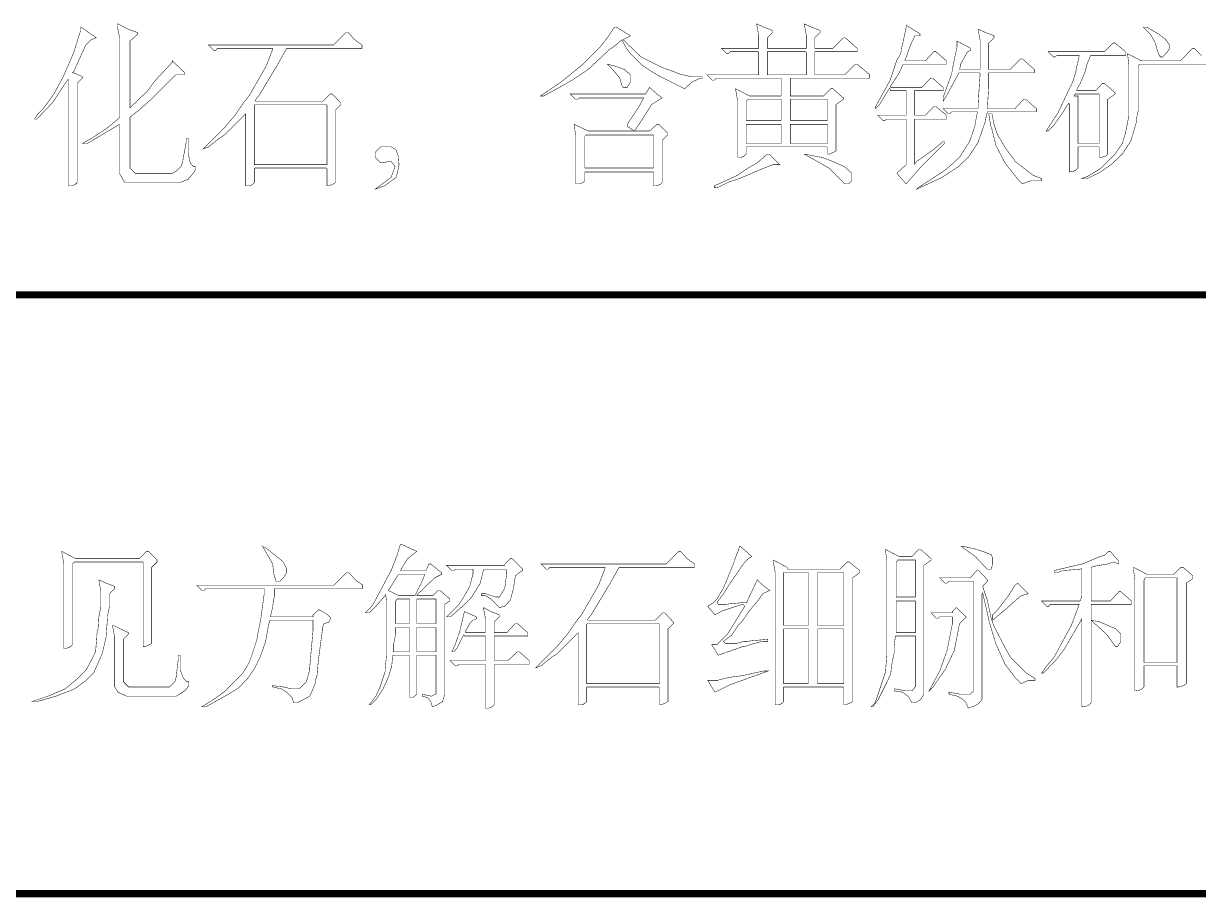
# Model space of a CAD drawing. Extents: x 94 to 452, y -72 to 1042.
# Drawn here: x 258.7 to 283.1, y 164.21 to 182.35 of the extents above; entities that cross this region are included whole.
import ezdxf

# ---------------------------------------------------------------- set-up
doc = ezdxf.new("R2010")
doc.units = 0
doc.header["$MEASUREMENT"] = 0
doc.layers.add('TREE_LAYER', color=7, linetype='Continuous')

msp = doc.modelspace()

# ---------------------------------------------------------------- linework, layer by layer
at = {"layer": 'TREE_LAYER'}
for points, const_width, elevation in [([(259.899534, 182.277569), (259.885809, 182.277569), (259.885809, 182.195216), (259.748554, 181.756), (259.528946, 181.248157), (259.336789, 180.891294), (259.117181, 180.589334), (259.007378, 180.47953), (258.93875, 180.383451), (258.93875, 180.369726), (258.979927, 180.369726), (259.309338, 180.712863), (259.625025, 181.193255), (259.63875, 181.17953), (259.63875, 178.983451), (259.721103, 178.983451), (259.776005, 179.010902), (259.817181, 179.052079), (259.817181, 181.110902), (259.926985, 181.220706), (259.926985, 181.248157), (259.748554, 181.33051), (259.734828, 181.33051), (259.721103, 181.33051), (259.748554, 181.357961), (259.995613, 181.906981), (260.105417, 182.016785), (260.215221, 182.057961), (259.899534, 182.277569), (259.899534, 182.277569)], 0.01, 69), ([(260.668162, 182.346196), (260.654436, 182.346196), (260.654436, 182.291294), (260.695613, 182.071686), (260.695613, 180.397177), (260.434828, 180.177569), (260.119142, 179.971686), (259.926985, 179.861883), (260.036789, 179.861883), (260.050515, 179.875608), (260.695613, 180.259922), (260.695613, 180.246196), (260.695613, 179.244235), (260.805417, 179.052079), (261.972083, 179.052079), (261.985809, 179.065804), (262.123064, 179.120706), (262.205417, 179.216785), (262.274044, 179.312863), (262.274044, 179.38149), (262.232868, 179.38149), (262.16424, 179.463843), (262.123064, 179.669726), (262.123064, 179.971686), (262.081887, 179.971686), (262.081887, 179.889334), (262.01326, 179.518745), (262.01326, 179.491294), (261.999534, 179.450118), (261.972083, 179.38149), (261.88973, 179.299137), (261.793652, 179.244235), (261.025025, 179.244235), (260.915221, 179.354039), (260.915221, 180.410902), (261.093652, 180.548157), (261.340711, 180.767765), (261.862279, 181.289334), (262.054436, 181.289334), (262.054436, 181.33051), (261.793652, 181.577569), (261.793652, 181.550118), (261.423064, 181.152079), (261.285809, 180.959922), (260.915221, 180.603059), (260.915221, 180.603059), (260.915221, 181.989334), (261.066201, 182.126588), (261.066201, 182.167765), (260.874044, 182.236392), (260.668162, 182.346196), (260.668162, 182.346196)], 0.01, 69), ([(271.017181, 182.277569), (270.976005, 182.277569), (270.962279, 182.263843), (270.825025, 182.057961), (270.68777, 181.87953), (270.303456, 181.495216), (269.86424, 181.138353), (269.43875, 180.850118), (269.507378, 180.850118), (269.905417, 181.069726), (270.097574, 181.17953), (270.426985, 181.399137), (270.866201, 181.810902), (270.907378, 181.838353), (271.003456, 181.906981), (271.126985, 182.016785), (271.223064, 181.838353), (271.305417, 181.728549), (271.53875, 181.495216), (271.744632, 181.357961), (271.909338, 181.261883), (272.430907, 181.001098), (272.581887, 181.138353), (272.760319, 181.220706), (272.801495, 181.220706), (272.801495, 181.248157), (272.568162, 181.248157), (272.38973, 181.289334), (272.362279, 181.289334), (272.197574, 181.357961), (271.96424, 181.440314), (271.525025, 181.659922), (271.154436, 182.016785), (271.305417, 182.099137), (271.017181, 182.277569), (271.017181, 182.277569)], 0.01, 69), ([(273.926985, 182.346196), (273.926985, 182.346196), (273.926985, 182.332471), (273.968162, 182.112863), (273.968162, 181.838353), (273.954436, 181.838353), (273.199534, 181.838353), (273.309338, 181.728549), (273.336789, 181.728549), (273.377966, 181.769726), (273.954436, 181.769726), (273.968162, 181.756), (273.968162, 181.289334), (273.954436, 181.289334), (272.897574, 181.289334), (273.007378, 181.17953), (273.048554, 181.17953), (273.08973, 181.220706), (274.434828, 181.220706), (274.434828, 181.206981), (274.434828, 180.850118), (274.434828, 180.850118), (273.776005, 180.850118), (273.48777, 181.001098), (273.528946, 180.754039), (273.528946, 179.573647), (273.611299, 179.573647), (273.666201, 179.601098), (273.707378, 179.642275), (273.707378, 179.77953), (273.707378, 179.793255), (275.381887, 179.793255), (275.395613, 179.77953), (275.395613, 179.642275), (275.436789, 179.642275), (275.532868, 179.683451), (275.574044, 179.710902), (275.574044, 180.671686), (275.711299, 180.767765), (275.725025, 180.78149), (275.725025, 180.808941), (275.505417, 181.001098), (275.46424, 181.001098), (275.31326, 180.850118), (274.626985, 180.850118), (274.626985, 180.850118), (274.626985, 181.206981), (274.626985, 181.220706), (276.274044, 181.220706), (276.274044, 181.289334), (276.01326, 181.508941), (275.972083, 181.508941), (275.752476, 181.289334), (275.134828, 181.289334), (275.134828, 181.289334), (275.134828, 181.756), (275.134828, 181.769726), (276.01326, 181.769726), (276.01326, 181.838353), (275.766201, 182.057961), (275.725025, 182.057961), (275.505417, 181.838353), (275.134828, 181.838353), (275.134828, 181.838353), (275.134828, 182.057961), (275.244632, 182.167765), (275.244632, 182.208941), (275.066201, 182.277569), (274.915221, 182.346196), (274.915221, 182.346196), (274.915221, 182.332471), (274.956397, 182.112863), (274.956397, 181.838353), (274.942672, 181.838353), (274.146593, 181.838353), (274.146593, 181.838353), (274.146593, 182.057961), (274.256397, 182.167765), (274.256397, 182.208941), (274.077966, 182.277569), (273.926985, 182.346196), (273.926985, 182.346196)], 0.01, 69), ([(277.028946, 182.318745), (277.028946, 182.318745), (277.028946, 182.263843), (276.946593, 181.87953), (276.932868, 181.865804), (276.919142, 181.728549), (276.836789, 181.591294), (276.699534, 181.17953), (276.397574, 180.63051), (276.397574, 180.589334), (276.479927, 180.671686), (276.685809, 181.014824), (276.699534, 181.001098), (276.699534, 180.959922), (277.015221, 180.959922), (277.028946, 180.959922), (277.028946, 180.452079), (277.015221, 180.452079), (276.43875, 180.452079), (276.548554, 180.342275), (276.58973, 180.342275), (276.617181, 180.369726), (277.015221, 180.369726), (277.028946, 180.369726), (277.028946, 179.422667), (276.836789, 179.244235), (277.028946, 179.024628), (277.317181, 179.354039), (277.825025, 179.861883), (277.825025, 179.903059), (277.797574, 179.903059), (277.56424, 179.710902), (277.248554, 179.491294), (277.207378, 179.436392), (277.207378, 179.436392), (277.207378, 180.369726), (277.207378, 180.369726), (277.866201, 180.369726), (277.866201, 180.452079), (277.646593, 180.63051), (277.605417, 180.63051), (277.426985, 180.452079), (277.207378, 180.452079), (277.207378, 180.452079), (277.207378, 180.959922), (277.207378, 180.959922), (277.797574, 180.959922), (277.797574, 181.028549), (277.577966, 181.220706), (277.536789, 181.220706), (277.358358, 181.028549), (276.71326, 181.028549), (276.699534, 181.042275), (276.877966, 181.316785), (276.960319, 181.495216), (276.960319, 181.508941), (277.866201, 181.508941), (277.866201, 181.577569), (277.646593, 181.769726), (277.605417, 181.769726), (277.426985, 181.577569), (277.001495, 181.577569), (277.001495, 181.591294), (277.015221, 181.618745), (277.056397, 181.714824), (277.056397, 181.728549), (277.13875, 181.948157), (277.207378, 182.085412), (277.207378, 182.099137), (277.317181, 182.099137), (277.317181, 182.126588), (277.317181, 182.140314), (277.028946, 182.318745), (277.028946, 182.318745)], 0.01, 69), ([(278.525025, 182.236392), (278.525025, 182.236392), (278.525025, 182.222667), (278.566201, 182.003059), (278.566201, 181.399137), (278.552476, 181.399137), (278.140711, 181.399137), (278.140711, 181.399137), (278.154436, 181.467765), (278.154436, 181.508941), (278.168162, 181.522667), (278.305417, 181.769726), (278.374044, 181.797177), (278.374044, 181.838353), (278.085809, 181.989334), (278.085809, 181.865804), (278.003456, 181.48149), (278.003456, 181.454039), (277.976005, 181.316785), (277.825025, 180.891294), (277.797574, 180.822667), (277.797574, 180.740314), (277.866201, 180.850118), (277.948554, 181.001098), (278.126985, 181.33051), (278.552476, 181.33051), (278.566201, 181.316785), (278.53875, 180.90502), (278.53875, 180.90502), (278.525025, 180.671686), (278.525025, 180.671686), (278.525025, 180.603059), (278.525025, 180.589334), (277.797574, 180.589334), (277.907378, 180.47953), (277.934828, 180.47953), (277.976005, 180.520706), (278.511299, 180.520706), (278.511299, 180.520706), (278.470123, 180.314824), (278.456397, 180.218745), (278.346593, 179.903059), (278.154436, 179.601098), (278.003456, 179.450118), (277.825025, 179.299137), (277.276005, 178.942275), (277.248554, 178.914824), (277.660319, 179.106981), (277.756397, 179.148157), (278.11326, 179.38149), (278.319142, 179.573647), (278.525025, 179.889334), (278.676005, 180.328549), (278.68973, 180.410902), (278.717181, 180.520706), (279.732868, 180.520706), (279.732868, 180.589334), (279.51326, 180.78149), (279.472083, 180.78149), (279.293652, 180.589334), (278.717181, 180.589334), (278.717181, 180.603059), (278.744632, 181.042275), (278.744632, 181.042275), (278.744632, 181.316785), (278.744632, 181.33051), (279.691691, 181.33051), (279.691691, 181.399137), (279.444632, 181.618745), (279.403456, 181.618745), (279.183848, 181.399137), (278.744632, 181.399137), (278.744632, 181.399137), (278.744632, 181.948157), (278.854436, 182.057961), (278.854436, 182.099137), (278.676005, 182.167765), (278.525025, 182.236392), (278.525025, 182.236392)], 0.01, 69), ([(282.025025, 182.277569), (281.956397, 182.277569), (282.107378, 182.126588), (282.203456, 181.948157), (282.244632, 181.797177), (282.285809, 181.687373), (282.31326, 181.659922), (282.354436, 181.659922), (282.436789, 181.742275), (282.505417, 181.838353), (282.491691, 181.920706), (282.409338, 182.03051), (282.285809, 182.126588), (282.025025, 182.277569), (282.025025, 182.277569)], 0.01, 69), ([(265.444632, 182.167765), (265.403456, 182.167765), (265.142672, 181.906981), (262.548554, 181.906981), (262.658358, 181.797177), (262.699534, 181.797177), (262.726985, 181.838353), (263.879927, 181.838353), (263.879927, 181.824628), (263.742672, 181.467765), (263.385809, 180.850118), (263.276005, 180.712863), (263.097574, 180.452079), (262.877966, 180.191294), (262.43875, 179.752079), (262.548554, 179.793255), (262.768162, 179.971686), (262.877966, 180.040314), (263.317181, 180.47953), (263.317181, 180.47953), (263.317181, 178.983451), (263.399534, 178.983451), (263.454436, 179.010902), (263.495613, 179.052079), (263.495613, 179.340314), (263.509338, 179.354039), (264.991691, 179.354039), (265.005417, 179.340314), (265.005417, 178.983451), (265.046593, 178.983451), (265.142672, 179.024628), (265.183848, 179.052079), (265.183848, 180.561883), (265.293652, 180.671686), (265.293652, 180.699137), (265.115221, 180.891294), (265.074044, 180.891294), (264.923064, 180.740314), (263.523064, 180.740314), (263.509338, 180.754039), (263.605417, 180.877569), (263.934828, 181.426588), (263.962279, 181.467765), (264.168162, 181.838353), (265.732868, 181.838353), (265.732868, 181.906981), (265.581887, 182.016785), (265.444632, 182.167765), (265.444632, 182.167765)], 0.01, 69), ([(274.146593, 181.756), (274.146593, 181.769726), (274.942672, 181.769726), (274.956397, 181.756), (274.956397, 181.289334), (274.942672, 181.289334), (274.146593, 181.289334), (274.146593, 181.289334), (274.146593, 181.756), (274.146593, 181.756)], 0.01, 69), ([(281.366201, 181.948157), (281.325025, 181.948157), (281.146593, 181.769726), (279.979927, 181.769726), (280.08973, 181.659922), (280.117181, 181.659922), (280.158358, 181.687373), (280.625025, 181.687373), (280.625025, 181.687373), (280.556397, 181.385412), (280.556397, 181.357961), (280.48777, 181.138353), (280.419142, 181.001098), (280.185809, 180.506981), (279.93875, 180.122667), (279.93875, 180.122667), (279.979927, 180.122667), (280.08973, 180.232471), (280.254436, 180.465804), (280.405417, 180.699137), (280.419142, 180.685412), (280.419142, 179.271686), (280.501495, 179.285412), (280.556397, 179.312863), (280.597574, 179.354039), (280.597574, 179.77953), (280.597574, 179.793255), (281.036789, 179.793255), (281.036789, 179.77953), (281.036789, 179.573647), (281.077966, 179.573647), (281.174044, 179.601098), (281.215221, 179.642275), (281.215221, 180.78149), (281.352476, 180.877569), (281.366201, 180.891294), (281.366201, 180.918745), (281.146593, 181.110902), (281.105417, 181.110902), (280.968162, 180.959922), (280.583848, 180.959922), (280.570123, 180.973647), (280.597574, 181.028549), (280.63875, 181.097177), (280.748554, 181.357961), (280.78973, 181.522667), (280.858358, 181.687373), (281.585809, 181.687373), (281.585809, 181.769726), (281.366201, 181.948157), (281.366201, 181.948157)], 0.01, 69), ([(283.01326, 181.838353), (282.972083, 181.838353), (282.725025, 181.577569), (281.915221, 181.577569), (281.626985, 181.728549), (281.654436, 181.48149), (281.654436, 180.438353), (281.599534, 180.163843), (281.585809, 180.08149), (281.517181, 179.861883), (281.366201, 179.642275), (281.06424, 179.340314), (280.78973, 179.175608), (280.666201, 179.134432), (280.78973, 179.134432), (281.06424, 179.271686), (281.283848, 179.422667), (281.517181, 179.642275), (281.695613, 179.916785), (281.805417, 180.287373), (281.819142, 180.410902), (281.846593, 180.534432), (281.846593, 181.467765), (281.874044, 181.508941), (283.301495, 181.508941)], 0.01, 69), ([(283.16424, 181.687373), (283.01326, 181.838353), (283.01326, 181.838353)], 0.01, 69), ([(270.83875, 181.508941), (270.825025, 181.508941), (270.948554, 181.385412), (271.085809, 181.220706), (271.126985, 181.069726), (271.154436, 181.028549), (271.236789, 181.028549), (271.305417, 181.138353), (271.305417, 181.289334), (271.181887, 181.399137), (270.98973, 181.467765), (270.934828, 181.48149), (270.83875, 181.508941), (270.83875, 181.508941)], 0.01, 69), ([(271.703456, 181.028549), (271.621103, 180.891294), (270.056397, 180.891294), (270.166201, 180.78149), (270.207378, 180.78149), (270.248554, 180.808941), (271.579927, 180.808941), (271.579927, 180.808941), (271.483848, 180.63051), (271.26424, 180.301098), (271.236789, 180.232471), (271.236789, 180.218745), (271.346593, 180.150118), (271.374044, 180.122667), (271.374044, 180.122667), (270.426985, 180.122667), (270.13875, 180.259922), (270.166201, 180.026588), (270.166201, 179.024628), (270.262279, 179.024628), (270.317181, 179.052079), (270.358358, 179.093255), (270.358358, 179.271686), (270.358358, 179.271686), (271.772083, 179.271686), (271.785809, 179.271686), (271.785809, 178.983451), (271.826985, 178.983451), (271.923064, 179.010902), (271.96424, 179.052079), (271.96424, 179.93051), (272.074044, 180.040314), (272.074044, 180.08149), (271.895613, 180.259922), (271.854436, 180.259922), (271.703456, 180.122667), (271.38777, 180.122667), (271.38777, 180.122667), (271.483848, 180.259922), (271.744632, 180.671686), (271.96424, 180.808941), (271.854436, 180.891294), (271.703456, 181.028549), (271.703456, 181.028549)], 0.01, 69), ([(273.734828, 180.767765), (273.748554, 180.78149), (274.434828, 180.78149), (274.434828, 180.767765), (274.434828, 180.342275), (274.434828, 180.342275), (273.707378, 180.342275), (273.707378, 180.342275), (273.707378, 180.740314), (273.734828, 180.767765), (273.734828, 180.767765)], 0.01, 69), ([(274.626985, 180.767765), (274.626985, 180.78149), (275.381887, 180.78149), (275.395613, 180.767765), (275.395613, 180.342275), (275.381887, 180.342275), (274.626985, 180.342275), (274.626985, 180.342275), (274.626985, 180.767765), (274.626985, 180.767765)], 0.01, 69), ([(280.528946, 180.877569), (280.542672, 180.891294), (281.036789, 180.891294), (281.036789, 180.877569), (281.036789, 179.861883), (281.036789, 179.861883), (280.597574, 179.861883), (280.597574, 179.861883), (280.597574, 180.850118), (280.515221, 180.850118), (280.515221, 180.850118), (280.528946, 180.877569), (280.528946, 180.877569)], 0.01, 69), ([(263.495613, 180.657961), (263.509338, 180.671686), (264.991691, 180.671686), (265.005417, 180.657961), (265.005417, 179.422667), (264.991691, 179.422667), (263.509338, 179.422667), (263.495613, 179.422667), (263.495613, 180.657961), (263.495613, 180.657961)], 0.01, 69), ([(278.81326, 180.47953), (278.744632, 180.47953), (278.785809, 180.232471), (278.81326, 180.163843), (278.81326, 180.136392), (278.826985, 180.095216), (278.895613, 179.820706), (279.08777, 179.450118), (279.362279, 179.106981), (279.444632, 179.024628), (279.623064, 179.093255), (279.842672, 179.093255), (279.842672, 179.134432), (279.66424, 179.203059), (279.293652, 179.491294), (279.279927, 179.518745), (279.101495, 179.752079), (278.923064, 180.054039), (278.854436, 180.259922), (278.81326, 180.47953), (278.81326, 180.47953)], 0.01, 69), ([(270.385809, 180.040314), (270.385809, 180.040314), (271.772083, 180.040314), (271.785809, 180.040314), (271.785809, 179.354039), (271.772083, 179.354039), (270.358358, 179.354039), (270.358358, 179.354039), (270.358358, 180.012863), (270.385809, 180.040314), (270.385809, 180.040314)], 0.01, 69), ([(273.707378, 180.259922), (273.707378, 180.259922), (274.434828, 180.259922), (274.434828, 180.259922), (274.434828, 179.861883), (274.434828, 179.861883), (273.707378, 179.861883), (273.707378, 179.861883), (273.707378, 180.259922), (273.707378, 180.259922)], 0.01, 69), ([(274.626985, 180.259922), (274.626985, 180.259922), (275.381887, 180.259922), (275.395613, 180.259922), (275.395613, 179.861883), (275.381887, 179.861883), (274.626985, 179.861883), (274.626985, 179.861883), (274.626985, 180.259922), (274.626985, 180.259922)], 0.01, 69), ([(266.336789, 179.793255), (266.117181, 179.793255), (266.007378, 179.683451), (266.007378, 179.573647), (266.117181, 179.463843), (266.336789, 179.491294), (266.419142, 179.38149), (266.336789, 179.161883), (266.007378, 178.914824), (266.199534, 178.983451), (266.446593, 179.161883), (266.501495, 179.422667), (266.48777, 179.601098), (266.432868, 179.738353), (266.336789, 179.793255), (266.336789, 179.793255)], 0.01, 69), ([(274.18777, 179.642275), (274.146593, 179.642275), (273.940711, 179.463843), (273.748554, 179.354039), (273.528946, 179.203059), (273.048554, 178.983451), (273.048554, 178.942275), (273.130907, 178.956), (273.350515, 179.065804), (273.570123, 179.134432), (273.885809, 179.271686), (274.256397, 179.422667), (274.407378, 179.422667), (274.18777, 179.642275), (274.18777, 179.642275)], 0.01, 69), ([(274.928946, 179.642275), (274.915221, 179.642275), (275.258358, 179.450118), (275.423064, 179.354039), (275.752476, 179.024628), (275.834828, 179.024628), (275.903456, 179.093255), (275.903456, 179.244235), (275.752476, 179.38149), (275.505417, 179.491294), (275.285809, 179.573647), (275.203456, 179.587373), (274.928946, 179.642275), (274.928946, 179.642275)], 0.01, 69), ([(221.22612, 176.721492), (399.22612, 176.721492)], 0.15, 178), ([(263.658782, 171.504876), (263.658782, 171.504876), (263.672508, 171.491151), (263.87839, 171.134288), (263.905841, 170.900955), (263.947018, 170.777425), (263.947018, 170.777425), (264.02937, 170.777425), (264.111723, 170.859778), (264.166625, 170.955857), (264.166625, 171.03821), (264.097998, 171.175465), (264.070547, 171.202916), (263.87839, 171.353896), (263.741135, 171.4637), (263.658782, 171.504876), (263.658782, 171.504876)], 0.01, 70), ([(266.541135, 171.546053), (266.541135, 171.546053), (266.52741, 171.532327), (266.458782, 171.312719), (266.348978, 171.024484), (266.321527, 170.969582), (265.97839, 170.324484), (265.909763, 170.228406), (265.799959, 170.118602), (265.882312, 170.118602), (266.019567, 170.255857), (266.211723, 170.475465), (266.211723, 170.48919), (266.225449, 170.502916), (266.225449, 170.48919), (266.239174, 170.379386), (266.239174, 169.212719), (266.211723, 168.93821), (266.211723, 168.897033), (266.101919, 168.567621), (266.019567, 168.38919), (265.882312, 168.210759), (265.909763, 168.210759), (266.033292, 168.334288), (266.170547, 168.54017), (266.280351, 168.787229), (266.348978, 169.006837), (266.362704, 169.157817), (266.376429, 169.24017), (266.719567, 169.24017), (266.719567, 169.226445), (266.719567, 168.361739), (266.788194, 168.361739), (266.870547, 168.430367), (266.870547, 169.226445), (266.870547, 169.24017), (267.268586, 169.24017), (267.268586, 169.226445), (267.268586, 168.430367), (267.254861, 168.430367), (267.172508, 168.38919), (266.980351, 168.430367), (266.980351, 168.38919), (267.090155, 168.361739), (267.158782, 168.279386), (267.186233, 168.183308), (267.199959, 168.169582), (267.296037, 168.210759), (267.405841, 168.279386), (267.447018, 168.416641), (267.447018, 170.297033), (267.556821, 170.365661), (267.556821, 170.406837), (267.350939, 170.585268), (267.309763, 170.585268), (267.199959, 170.475465), (266.870547, 170.475465), (266.870547, 170.48919), (267.241135, 170.846053), (267.37839, 170.91468), (267.37839, 170.955857), (267.158782, 171.134288), (267.117606, 171.134288), (267.076429, 171.024484), (267.062704, 170.997033), (266.541135, 170.997033), (266.52741, 170.997033), (266.67839, 171.244092), (266.870547, 171.395072), (266.541135, 171.546053), (266.541135, 171.546053)], 0.01, 70), ([(273.582312, 171.504876), (273.568586, 171.491151), (273.52741, 171.353896), (273.513684, 171.34017), (273.458782, 171.18919), (273.458782, 171.175465), (273.239174, 170.64017), (273.101919, 170.406837), (273.019567, 170.324484), (272.909763, 170.255857), (273.060743, 170.077425), (273.211723, 170.159778), (273.499959, 170.255857), (273.637214, 170.297033), (273.67839, 170.255857), (273.458782, 169.898994), (273.321527, 169.679386), (273.101919, 169.459778), (272.992116, 169.459778), (273.12937, 169.24017), (273.637214, 169.418602), (273.67839, 169.418602), (273.760743, 169.446053), (273.788194, 169.459778), (274.048978, 169.528406), (274.158782, 169.528406), (274.158782, 169.569582), (273.843096, 169.542131), (273.843096, 169.542131), (273.733292, 169.528406), (273.733292, 169.528406), (273.664665, 169.528406), (273.513684, 169.487229), (273.280351, 169.487229), (273.239174, 169.528406), (273.40388, 169.651935), (273.541135, 169.857817), (273.623488, 169.94017), (273.760743, 170.146053), (273.980351, 170.406837), (274.048978, 170.516641), (274.199959, 170.585268), (274.048978, 170.695072), (273.939174, 170.804876), (273.719567, 170.33821), (273.40388, 170.310759), (273.40388, 170.310759), (273.294076, 170.297033), (273.294076, 170.297033), (273.12937, 170.297033), (273.101919, 170.33821), (273.239174, 170.516641), (273.348978, 170.695072), (273.650939, 171.134288), (273.760743, 171.257817), (273.82937, 171.285268), (273.582312, 171.504876), (273.582312, 171.504876)], 0.01, 70), ([(278.194076, 171.504876), (278.166625, 171.504876), (278.468586, 171.285268), (278.715645, 171.024484), (278.797998, 171.024484), (278.825449, 171.134288), (278.825449, 171.257817), (278.797998, 171.326445), (278.619567, 171.395072), (278.399959, 171.4637), (278.372508, 171.4637), (278.194076, 171.504876), (278.194076, 171.504876)], 0.01, 70), ([(259.499959, 171.395072), (259.499959, 171.395072), (259.499959, 171.367621), (259.541135, 171.148014), (259.541135, 169.377425), (259.623488, 169.391151), (259.67839, 169.418602), (259.719567, 169.459778), (259.719567, 171.134288), (259.760743, 171.175465), (261.174469, 171.175465), (261.188194, 171.175465), (261.188194, 169.418602), (261.22937, 169.418602), (261.325449, 169.459778), (261.366625, 169.487229), (261.366625, 171.065661), (261.476429, 171.175465), (261.476429, 171.216641), (261.297998, 171.395072), (261.256821, 171.395072), (261.105841, 171.244092), (259.788194, 171.244092), (259.499959, 171.395072), (259.499959, 171.395072)], 0.01, 70), ([(272.347018, 171.395072), (272.305841, 171.395072), (272.045057, 171.134288), (269.450939, 171.134288), (269.560743, 171.024484), (269.601919, 171.024484), (269.62937, 171.065661), (270.782312, 171.065661), (270.782312, 171.051935), (270.645057, 170.695072), (270.288194, 170.077425), (270.17839, 169.94017), (269.999959, 169.679386), (269.780351, 169.418602), (269.341135, 168.979386), (269.450939, 169.020563), (269.670547, 169.198994), (269.780351, 169.267621), (270.219567, 169.706837), (270.219567, 169.706837), (270.219567, 168.210759), (270.301919, 168.210759), (270.356821, 168.23821), (270.397998, 168.279386), (270.397998, 168.567621), (270.411723, 168.581347), (271.894076, 168.581347), (271.907802, 168.567621), (271.907802, 168.210759), (271.948978, 168.210759), (272.045057, 168.251935), (272.086233, 168.279386), (272.086233, 169.78919), (272.196037, 169.898994), (272.196037, 169.926445), (272.017606, 170.118602), (271.976429, 170.118602), (271.825449, 169.967621), (270.425449, 169.967621), (270.411723, 169.981347), (270.507802, 170.104876), (270.837214, 170.653896), (270.864665, 170.695072), (271.070547, 171.065661), (272.635253, 171.065661), (272.635253, 171.134288), (272.484272, 171.244092), (272.347018, 171.395072), (272.347018, 171.395072)], 0.01, 70), ([(276.601919, 171.436249), (276.601919, 171.436249), (276.601919, 171.408798), (276.62937, 171.18919), (276.62937, 169.253896), (276.601919, 168.897033), (276.533292, 168.691151), (276.519567, 168.649974), (276.409763, 168.320563), (276.382312, 168.251935), (276.299959, 168.169582), (276.341135, 168.169582), (276.450939, 168.320563), (276.62937, 168.677425), (276.711723, 168.855857), (276.725449, 169.020563), (276.780351, 169.281347), (276.780351, 169.432327), (276.807802, 169.63821), (277.219567, 169.63821), (277.219567, 169.63821), (277.219567, 168.581347), (277.150939, 168.498994), (277.013684, 168.498994), (276.807802, 168.54017), (276.780351, 168.54017), (276.780351, 168.498994), (276.958782, 168.471543), (277.068586, 168.38919), (277.150939, 168.251935), (277.219567, 168.251935), (277.32937, 168.320563), (277.397998, 168.430367), (277.397998, 171.106837), (277.535253, 171.202916), (277.548978, 171.216641), (277.548978, 171.244092), (277.32937, 171.436249), (277.288194, 171.436249), (277.150939, 171.285268), (276.890155, 171.285268), (276.601919, 171.436249), (276.601919, 171.436249)], 0.01, 70), ([(281.268586, 171.395072), (281.22741, 171.395072), (281.145057, 171.312719), (281.048978, 171.285268), (280.692116, 171.134288), (280.67839, 171.134288), (280.101919, 170.997033), (280.101919, 170.955857), (280.170547, 170.955857), (280.280351, 170.997033), (280.637214, 171.024484), (280.664665, 171.03821), (280.67839, 171.03821), (280.67839, 170.475465), (280.650939, 170.379386), (280.637214, 170.365661), (279.841135, 170.365661), (279.950939, 170.255857), (279.992116, 170.255857), (280.019567, 170.297033), (280.609763, 170.297033), (280.623488, 170.297033), (280.568586, 170.146053), (280.458782, 169.857817), (280.197998, 169.377425), (280.101919, 169.198994), (279.950939, 169.020563), (279.841135, 168.869582), (279.882312, 168.869582), (280.156821, 169.157817), (280.321527, 169.377425), (280.582312, 169.830367), (280.67839, 169.995072), (280.67839, 169.981347), (280.67839, 168.169582), (280.774469, 168.183308), (280.82937, 168.210759), (280.870547, 168.251935), (280.870547, 169.953896), (280.870547, 169.967621), (281.199959, 169.665661), (281.37839, 169.418602), (281.419567, 169.418602), (281.488194, 169.528406), (281.488194, 169.679386), (281.37839, 169.78919), (281.062704, 169.926445), (281.007802, 169.94017), (280.870547, 169.967621), (280.870547, 170.297033), (280.870547, 170.297033), (281.707802, 170.297033), (281.707802, 170.365661), (281.488194, 170.557817), (281.447018, 170.557817), (281.268586, 170.365661), (280.870547, 170.365661), (280.870547, 170.379386), (280.870547, 171.065661), (280.966625, 171.093112), (281.213684, 171.134288), (281.337214, 171.175465), (281.447018, 171.134288), (281.447018, 171.175465), (281.447018, 171.18919), (281.268586, 171.395072), (281.268586, 171.395072)], 0.01, 70), ([(268.847018, 171.244092), (268.805841, 171.244092), (268.696037, 171.134288), (268.696037, 171.120563), (268.696037, 171.106837), (267.488194, 171.106837), (267.597998, 170.997033), (267.639174, 170.997033), (267.666625, 171.024484), (268.037214, 171.024484), (268.037214, 171.024484), (268.037214, 170.91468), (268.009763, 170.832327), (267.968586, 170.667621), (267.886233, 170.516641), (267.748978, 170.297033), (267.488194, 170.036249), (267.556821, 170.036249), (267.584272, 170.049974), (267.80388, 170.242131), (268.009763, 170.448014), (268.188194, 170.736249), (268.256821, 171.024484), (268.709763, 171.024484), (268.723488, 171.024484), (268.737214, 170.942131), (268.696037, 170.626445), (268.586233, 170.448014), (268.586233, 170.448014), (268.50388, 170.448014), (268.297998, 170.516641), (268.215645, 170.516641), (268.215645, 170.475465), (268.297998, 170.475465), (268.407802, 170.406837), (268.586233, 170.228406), (268.696037, 170.255857), (268.805841, 170.379386), (268.833292, 170.461739), (268.874469, 170.612719), (268.915645, 170.887229), (268.997998, 170.955857), (269.066625, 170.997033), (269.066625, 171.024484), (268.847018, 171.244092), (268.847018, 171.244092)], 0.01, 70), ([(274.268586, 171.216641), (274.268586, 171.216641), (274.268586, 171.18919), (274.309763, 170.969582), (274.309763, 168.210759), (274.392116, 168.210759), (274.447018, 168.23821), (274.488194, 168.279386), (274.488194, 168.567621), (274.488194, 168.581347), (275.723488, 168.581347), (275.737214, 168.567621), (275.737214, 168.210759), (275.77839, 168.210759), (275.874469, 168.251935), (275.915645, 168.279386), (275.915645, 170.846053), (276.0529, 170.942131), (276.066625, 170.955857), (276.066625, 170.997033), (275.847018, 171.175465), (275.805841, 171.175465), (275.654861, 171.024484), (274.570547, 171.024484), (274.556821, 171.065661), (274.268586, 171.216641), (274.268586, 171.216641)], 0.01, 70), ([(276.848978, 171.202916), (276.848978, 171.216641), (277.219567, 171.216641), (277.219567, 171.202916), (277.219567, 170.448014), (277.219567, 170.448014), (276.821527, 170.448014), (276.821527, 170.448014), (276.821527, 171.175465), (276.848978, 171.202916), (276.848978, 171.202916)], 0.01, 70), ([(281.748978, 171.065661), (281.748978, 171.065661), (281.748978, 171.03821), (281.776429, 170.818602), (281.776429, 168.498994), (281.872508, 168.512719), (281.92741, 168.54017), (281.968586, 168.581347), (281.968586, 169.006837), (281.968586, 169.020563), (282.654861, 169.020563), (282.654861, 169.006837), (282.654861, 168.581347), (282.696037, 168.581347), (282.792116, 168.608798), (282.847018, 168.649974), (282.847018, 170.736249), (282.984272, 170.832327), (282.984272, 170.846053), (282.984272, 170.887229), (282.77839, 171.065661), (282.737214, 171.065661), (282.586233, 170.91468), (282.037214, 170.91468), (281.748978, 171.065661), (281.748978, 171.065661)], 0.01, 70), ([(260.268586, 170.804876), (260.268586, 170.804876), (260.268586, 170.791151), (260.309763, 170.571543), (260.309763, 170.242131), (260.268586, 170.036249), (260.254861, 169.802916), (260.22741, 169.679386), (260.22741, 169.624484), (260.199959, 169.308798), (260.007802, 168.93821), (259.815645, 168.746053), (259.568586, 168.54017), (259.211723, 168.38919), (258.882312, 168.279386), (258.992116, 168.279386), (259.376429, 168.38919), (259.733292, 168.526445), (259.760743, 168.54017), (260.007802, 168.718602), (260.158782, 168.869582), (260.337214, 169.267621), (260.37839, 169.446053), (260.419567, 169.624484), (260.433292, 169.816641), (260.447018, 169.995072), (260.447018, 170.049974), (260.488194, 170.242131), (260.488194, 170.516641), (260.597998, 170.626445), (260.597998, 170.667621), (260.419567, 170.736249), (260.268586, 170.804876), (260.268586, 170.804876)], 0.01, 70), ([(265.456821, 170.955857), (265.415645, 170.955857), (265.154861, 170.695072), (262.299959, 170.695072), (262.409763, 170.585268), (262.450939, 170.585268), (262.492116, 170.626445), (263.686233, 170.626445), (263.699959, 170.626445), (263.699959, 170.502916), (263.631331, 169.995072), (263.617606, 169.926445), (263.562704, 169.651935), (263.548978, 169.555857), (263.397998, 169.102916), (263.260743, 168.869582), (262.876429, 168.485268), (262.711723, 168.361739), (262.409763, 168.169582), (262.492116, 168.169582), (262.958782, 168.430367), (263.17839, 168.567621), (263.370547, 168.773504), (263.507802, 168.979386), (263.617606, 169.198994), (263.72741, 169.51468), (263.796037, 169.885268), (263.823488, 169.967621), (264.715645, 169.967621), (264.715645, 169.967621), (264.715645, 169.761739), (264.647018, 168.993112), (264.647018, 168.93821), (264.57839, 168.691151), (264.42741, 168.54017), (264.262704, 168.54017), (264.111723, 168.581347), (264.084272, 168.581347), (263.87839, 168.608798), (263.87839, 168.581347), (264.056821, 168.54017), (264.166625, 168.471543), (264.276429, 168.361739), (264.317606, 168.251935), (264.386233, 168.251935), (264.647018, 168.38919), (264.756821, 168.636249), (264.770547, 168.732327), (264.797998, 168.81468), (264.825449, 169.130367), (264.907802, 169.748014), (264.907802, 169.78919), (264.935253, 169.885268), (264.948978, 169.898994), (265.045057, 169.926445), (265.086233, 170.008798), (265.00388, 170.091151), (264.907802, 170.146053), (264.839174, 170.187229), (264.715645, 170.077425), (264.715645, 170.036249), (263.837214, 170.036249), (263.837214, 170.0637), (263.87839, 170.242131), (263.892116, 170.365661), (263.919567, 170.48919), (263.919567, 170.626445), (263.919567, 170.626445), (265.745057, 170.626445), (265.745057, 170.695072), (265.594076, 170.804876), (265.456821, 170.955857), (265.456821, 170.955857)], 0.01, 70), ([(266.486233, 170.91468), (266.486233, 170.91468), (267.021527, 170.91468), (267.035253, 170.91468), (266.980351, 170.777425), (266.82937, 170.475465), (266.499959, 170.475465), (266.280351, 170.585268), (266.486233, 170.91468), (266.486233, 170.91468)], 0.01, 70), ([(274.488194, 170.955857), (274.488194, 170.955857), (274.996037, 170.955857), (274.996037, 170.955857), (274.996037, 169.857817), (274.996037, 169.857817), (274.488194, 169.857817), (274.488194, 169.857817), (274.488194, 170.955857), (274.488194, 170.955857)], 0.01, 70), ([(275.188194, 170.955857), (275.188194, 170.955857), (275.723488, 170.955857), (275.737214, 170.955857), (275.737214, 169.857817), (275.723488, 169.857817), (275.188194, 169.857817), (275.188194, 169.857817), (275.188194, 170.955857), (275.188194, 170.955857)], 0.01, 70), ([(278.537214, 170.997033), (278.496037, 170.997033), (278.358782, 170.846053), (277.72741, 170.846053), (277.837214, 170.736249), (277.87839, 170.736249), (277.919567, 170.777425), (278.42741, 170.777425), (278.42741, 170.7637), (278.42741, 168.498994), (278.358782, 168.430367), (278.1529, 168.430367), (277.919567, 168.471543), (277.919567, 168.430367), (278.097998, 168.38919), (278.207802, 168.320563), (278.276429, 168.251935), (278.317606, 168.142131), (278.441135, 168.183308), (278.537214, 168.23821), (278.605841, 168.320563), (278.605841, 170.516641), (278.619567, 170.530367), (278.715645, 170.118602), (278.756821, 169.926445), (278.797998, 169.78919), (278.894076, 169.473504), (279.086233, 169.048014), (279.305841, 168.759778), (279.415645, 168.649974), (279.566625, 168.718602), (279.70388, 168.718602), (279.70388, 168.759778), (279.525449, 168.869582), (279.196037, 169.198994), (279.099959, 169.3637), (278.8529, 169.844092), (278.797998, 169.995072), (278.715645, 170.379386), (278.619567, 170.667621), (278.715645, 170.777425), (278.715645, 170.804876), (278.537214, 170.997033), (278.537214, 170.997033)], 0.01, 70), ([(281.996037, 170.846053), (281.996037, 170.846053), (282.654861, 170.846053), (282.654861, 170.846053), (282.654861, 169.08919), (282.654861, 169.08919), (281.968586, 169.08919), (281.968586, 169.08919), (281.968586, 170.804876), (281.996037, 170.846053), (281.996037, 170.846053)], 0.01, 70), ([(279.347018, 170.736249), (279.292116, 170.695072), (279.154861, 170.475465), (278.935253, 170.187229), (278.825449, 170.077425), (278.825449, 169.967621), (279.072508, 170.173504), (279.415645, 170.475465), (279.566625, 170.516641), (279.347018, 170.736249), (279.347018, 170.736249)], 0.01, 70), ([(266.458782, 170.406837), (266.458782, 170.406837), (266.719567, 170.406837), (266.719567, 170.406837), (266.719567, 169.898994), (266.719567, 169.898994), (266.431331, 169.898994), (266.431331, 169.898994), (266.431331, 170.365661), (266.458782, 170.406837), (266.458782, 170.406837)], 0.01, 70), ([(266.870547, 170.406837), (266.870547, 170.406837), (267.268586, 170.406837), (267.268586, 170.406837), (267.268586, 169.898994), (267.268586, 169.898994), (266.870547, 169.898994), (266.870547, 169.898994), (266.870547, 170.406837), (266.870547, 170.406837)], 0.01, 70), ([(276.821527, 170.365661), (276.821527, 170.365661), (277.219567, 170.365661), (277.219567, 170.365661), (277.219567, 169.720563), (277.219567, 169.706837), (276.821527, 169.706837), (276.821527, 169.720563), (276.821527, 170.365661), (276.821527, 170.365661)], 0.01, 70), ([(268.256821, 170.228406), (268.256821, 170.228406), (268.256821, 170.200955), (268.297998, 169.981347), (268.297998, 169.720563), (268.284272, 169.706837), (267.886233, 169.706837), (267.872508, 169.720563), (267.968586, 169.898994), (268.037214, 169.967621), (268.105841, 169.995072), (268.105841, 170.036249), (267.858782, 170.146053), (267.776429, 169.802916), (267.776429, 169.775465), (267.666625, 169.459778), (267.597998, 169.308798), (267.639174, 169.308798), (267.707802, 169.391151), (267.845057, 169.665661), (267.858782, 169.63821), (268.284272, 169.63821), (268.297998, 169.63821), (268.297998, 169.130367), (268.284272, 169.130367), (267.556821, 169.130367), (267.666625, 169.020563), (267.707802, 169.020563), (267.748978, 169.048014), (268.284272, 169.048014), (268.297998, 169.048014), (268.297998, 168.142131), (268.366625, 168.142131), (268.435253, 168.169582), (268.476429, 168.210759), (268.476429, 169.048014), (268.476429, 169.048014), (269.20388, 169.048014), (269.20388, 169.130367), (268.997998, 169.308798), (268.956821, 169.308798), (268.764665, 169.130367), (268.476429, 169.130367), (268.476429, 169.130367), (268.476429, 169.63821), (268.476429, 169.63821), (269.176429, 169.63821), (269.176429, 169.706837), (268.956821, 169.898994), (268.915645, 169.898994), (268.737214, 169.706837), (268.476429, 169.706837), (268.476429, 169.720563), (268.476429, 169.926445), (268.586233, 170.036249), (268.586233, 170.077425), (268.407802, 170.146053), (268.256821, 170.228406), (268.256821, 170.228406)], 0.01, 70), ([(278.070547, 170.228406), (277.988194, 170.146053), (277.988194, 170.118602), (277.548978, 170.118602), (277.658782, 170.008798), (277.699959, 170.008798), (277.72741, 170.036249), (277.988194, 170.036249), (277.988194, 170.036249), (277.988194, 169.885268), (277.905841, 169.473504), (277.87839, 169.336249), (277.72741, 168.910759), (277.631331, 168.732327), (277.507802, 168.498994), (277.590155, 168.581347), (277.672508, 168.704876), (277.837214, 168.93821), (278.02937, 169.336249), (278.139174, 169.898994), (278.276429, 170.036249), (278.070547, 170.228406), (278.070547, 170.228406)], 0.01, 70), ([(260.570547, 169.857817), (260.556821, 169.857817), (260.556821, 169.830367), (260.597998, 169.610759), (260.597998, 168.581347), (260.666625, 168.471543), (260.845057, 168.38919), (261.874469, 168.38919), (261.943096, 168.430367), (262.066625, 168.512719), (262.135253, 168.608798), (262.135253, 168.691151), (262.094076, 168.691151), (262.025449, 168.759778), (261.956821, 168.93821), (261.956821, 169.24017), (261.915645, 169.24017), (261.915645, 169.144092), (261.874469, 168.787229), (261.847018, 168.691151), (261.737214, 168.581347), (260.886233, 168.581347), (260.776429, 168.691151), (260.776429, 169.569582), (260.886233, 169.679386), (260.886233, 169.706837), (260.707802, 169.78919), (260.570547, 169.857817), (260.570547, 169.857817)], 0.01, 70), ([(266.431331, 169.816641), (266.431331, 169.816641), (266.719567, 169.816641), (266.719567, 169.816641), (266.719567, 169.308798), (266.719567, 169.308798), (266.390155, 169.308798), (266.390155, 169.308798), (266.390155, 169.473504), (266.431331, 169.679386), (266.431331, 169.816641), (266.431331, 169.816641)], 0.01, 70), ([(266.870547, 169.816641), (266.870547, 169.816641), (267.268586, 169.816641), (267.268586, 169.816641), (267.268586, 169.308798), (267.268586, 169.308798), (266.870547, 169.308798), (266.870547, 169.308798), (266.870547, 169.816641), (266.870547, 169.816641)], 0.01, 70), ([(270.397998, 169.885268), (270.411723, 169.898994), (271.894076, 169.898994), (271.907802, 169.885268), (271.907802, 168.649974), (271.894076, 168.649974), (270.411723, 168.649974), (270.397998, 168.649974), (270.397998, 169.885268), (270.397998, 169.885268)], 0.01, 70), ([(274.488194, 169.775465), (274.488194, 169.78919), (274.996037, 169.78919), (274.996037, 169.775465), (274.996037, 168.649974), (274.996037, 168.649974), (274.488194, 168.649974), (274.488194, 168.649974), (274.488194, 169.775465), (274.488194, 169.775465)], 0.01, 70), ([(275.188194, 169.775465), (275.188194, 169.78919), (275.723488, 169.78919), (275.737214, 169.775465), (275.737214, 168.649974), (275.723488, 168.649974), (275.188194, 168.649974), (275.188194, 168.649974), (275.188194, 169.775465), (275.188194, 169.775465)], 0.01, 70), ([(274.158782, 168.910759), (274.062704, 168.910759), (273.623488, 168.81468), (273.40388, 168.787229), (273.348978, 168.773504), (273.266625, 168.759778), (273.115645, 168.718602), (272.909763, 168.718602), (273.060743, 168.471543), (273.362704, 168.622523), (274.158782, 168.910759), (274.158782, 168.910759)], 0.01, 70), ([(221.22612, 164.285242), (449.22612, 164.309319)], 0.15, 228.000001)]:
    msp.add_lwpolyline(points, dxfattribs=dict(at, const_width=const_width, elevation=elevation))

doc.saveas('drawing.dxf')
